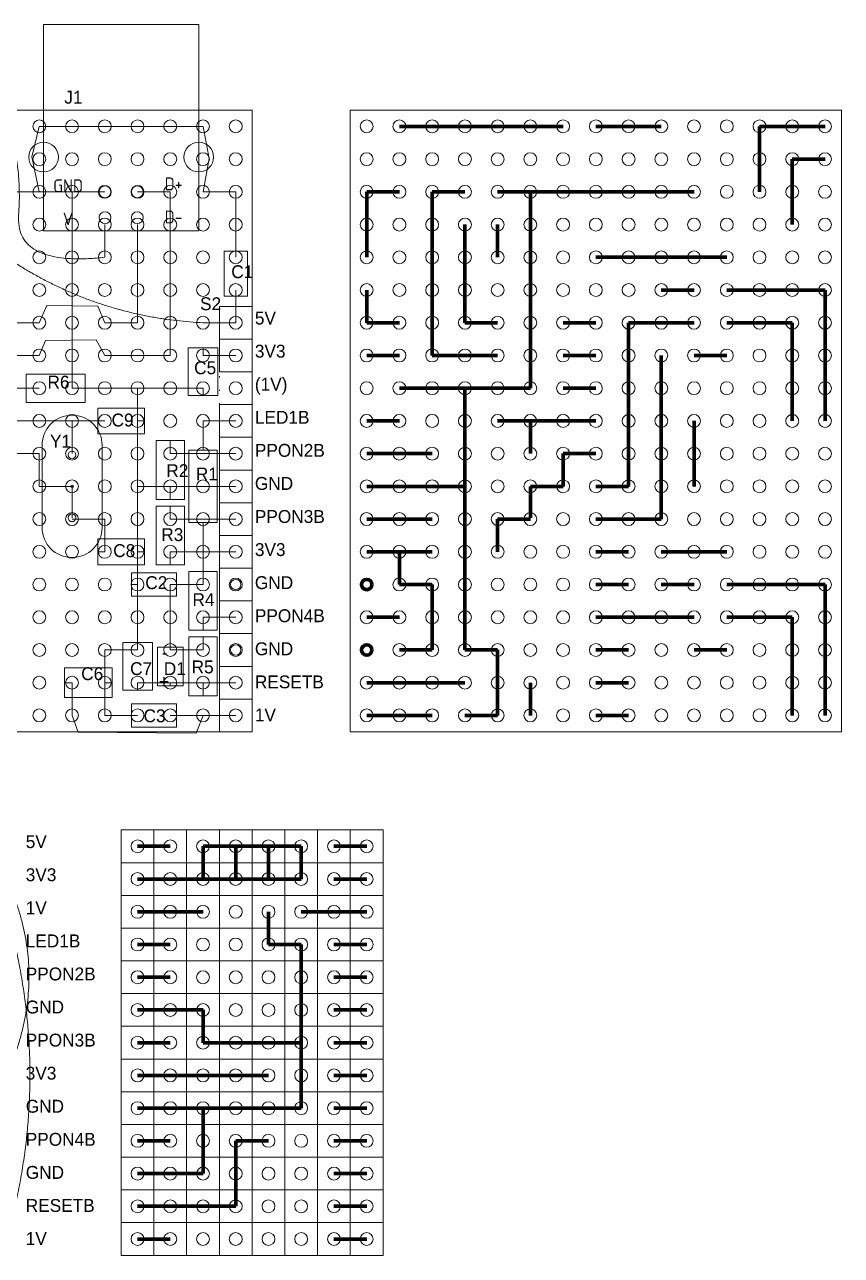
# Model space of a CAD drawing. Extents: x 223 to 333, y -8 to 87.
# Drawn here: x 270 to 333.4, y -8.5 to 87.1 of the extents above; entities that cross this region are included whole.
import ezdxf

# ---------------------------------------------------------------- set-up
doc = ezdxf.new("R2010")
doc.units = 0
doc.linetypes.add('DOTTINY', pattern=[0.9525, 0, -0.9525])
for name, color, linetype, lineweight in [('0_GND', 7, 'CONTINUOUS', 15), ('5V line', 1, 'CONTINUOUS', 15), ('condenser', 5, 'CONTINUOUS', 15)]:
    doc.layers.add(name, color=color, linetype=linetype, lineweight=lineweight)
for name, color, linetype, lineweight, true_color in [('0_wire', 92, 'CONTINUOUS', 15, 0x00c800), ('1_wire', 52, 'CONTINUOUS', 15, 0xdfdf00), ('3.3V line', 40, 'CONTINUOUS', 15, 0xffaa00), ('crystal', 96, 'CONTINUOUS', 15, 0x008000), ('diode', 212, 'CONTINUOUS', 15, 0xde00de), ('resister', 134, 'CONTINUOUS', 15, 0x00b1b1), ('socket_header', 56, 'CONTINUOUS', 15, 0x808000), ('terminal', 16, 'CONTINUOUS', 15, 0x800000), ('universal_board', 253, 'CONTINUOUS', 15, 0xa0a0a4)]:
    doc.layers.add(name, color=color, linetype=linetype, lineweight=lineweight, true_color=true_color)
doc.styles.add('iso', font='iso')
doc.styles.add('kst32b', font='kst32b')
doc.styles.add('unicode', font='unicode')

msp = doc.modelspace()

# ---------------------------------------------------------------- linework, layer by layer
at = {"layer": '0_GND'}
for p, q in [((283.84, 79.18), (271.14, 79.18)), ((271.14, 74.1), (260.98, 74.1)), ((273.68, 74.1), (271.14, 74.1)), ((276.22, 74.1), (273.68, 74.1)), ((273.68, 74.1), (273.68, 58.86)), ((283.84, 74.1), (286.38, 74.1)), ((286.38, 74.1), (286.38, 69.02)), ((278.76, 58.86), (273.68, 58.86)), ((281.3, 58.86), (278.76, 58.86)), ((278.76, 58.86), (278.76, 51.24)), ((281.3, 58.86), (283.84, 58.86)), ((278.76, 51.24), (278.76, 38.54)), ((278.76, 51.24), (286.38, 51.24)), ((276.22, 33.46), (276.22, 38.54)), ((276.22, 38.54), (278.76, 38.54)), ((278.76, 33.46), (276.22, 33.46))]:
    msp.add_line(p, q, dxfattribs=at)
at = {"layer": '0_GND', "lineweight": 200}
for p, q in [((299.08, 79.18), (311.78, 79.18)), ((329.56, 71.56), (329.56, 76.64)), ((329.56, 76.64), (332.1, 76.64)), ((299.08, 74.1), (296.54, 74.1)), ((296.54, 74.1), (296.54, 69.02)), ((306.7, 74.1), (309.24, 74.1)), ((309.24, 74.1), (309.24, 58.86)), ((309.24, 74.1), (311.78, 74.1)), ((311.78, 74.1), (321.94, 74.1)), ((321.94, 61.4), (324.48, 61.4)), ((301.62, 58.86), (299.08, 58.86)), ((301.62, 58.86), (304.16, 58.86)), ((304.16, 58.86), (309.24, 58.86)), ((304.16, 58.86), (304.16, 51.24)), ((321.94, 56.32), (321.94, 51.24)), ((304.16, 51.24), (296.54, 51.24)), ((304.16, 51.24), (304.16, 38.54)), ((306.7, 38.54), (304.16, 38.54)), ((306.7, 33.46), (306.7, 38.54)), ((321.94, 38.54), (324.48, 38.54)), ((304.16, 33.46), (306.7, 33.46)), ((288.92, 15.68), (288.92, 18.22)), ((291.46, 15.68), (288.92, 15.68)), ((291.46, 15.68), (291.46, 10.6)), ((278.76, 10.6), (281.3, 10.6)), ((281.3, 10.6), (283.84, 10.6)), ((283.84, 10.6), (283.84, 8.06)), ((291.46, 10.6), (291.46, 8.06)), ((283.84, 8.06), (291.46, 8.06)), ((291.46, 2.98), (291.46, 8.06)), ((278.76, 2.98), (281.3, 2.98)), ((283.84, 2.98), (281.3, 2.98)), ((283.84, 2.98), (283.84, 0.44)), ((283.84, 2.98), (288.92, 2.98)), ((288.92, 2.98), (291.46, 2.98)), ((283.84, -2.1), (283.84, 0.44)), ((278.76, -2.1), (283.84, -2.1))]:
    msp.add_line(p, q, dxfattribs=at)
at = {"layer": '0_GND'}
for centre in [(286.38, 43.62), (286.38, 38.54)]:
    msp.add_circle(centre, 0.4, dxfattribs=at)
at = {"layer": '0_GND', "lineweight": 200}
for centre in [(296.54, 43.62), (296.54, 38.54)]:
    msp.add_circle(centre, 0.4, dxfattribs=at)
at = {"layer": '0_wire'}
for p, q in [((278.76, 74.1), (281.3, 74.1)), ((281.3, 74.1), (281.3, 61.4)), ((278.76, 71.56), (278.76, 63.94)), ((268.6, 63.94), (271.14, 63.94)), ((278.76, 63.94), (276.22, 63.94)), ((268.6, 61.4), (271.14, 61.4)), ((276.22, 61.4), (281.3, 61.4)), ((271.14, 58.86), (268.6, 58.86)), ((268.6, 56.32), (273.68, 56.32)), ((276.22, 56.32), (273.68, 56.32)), ((273.68, 56.32), (273.68, 53.78)), ((286.38, 56.32), (283.84, 56.32)), ((268.6, 53.78), (271.14, 53.78)), ((271.14, 53.78), (271.14, 51.24)), ((286.38, 53.78), (281.3, 53.78)), ((271.14, 51.24), (273.68, 51.24)), ((273.68, 51.24), (273.68, 48.8)), ((273.68, 48.7), (276.22, 48.7)), ((276.22, 48.7), (276.22, 46.16)), ((286.38, 48.7), (281.3, 48.7)), ((286.38, 41.08), (283.84, 41.08)), ((281.3, 36), (278.76, 36)), ((283.84, 36), (281.3, 36)), ((286.38, 36), (283.84, 36))]:
    msp.add_line(p, q, dxfattribs=at)
at = {"layer": '0_wire', "lineweight": 200}
for p, q in [((304.16, 74.1), (301.62, 74.1)), ((301.62, 74.1), (301.62, 61.4)), ((304.16, 71.56), (304.16, 63.94)), ((319.4, 66.48), (321.94, 66.48)), ((324.48, 66.48), (332.1, 66.48)), ((332.1, 66.48), (332.1, 56.32)), ((304.16, 63.94), (306.7, 63.94)), ((314.32, 63.94), (311.78, 63.94)), ((316.86, 51.24), (316.86, 63.94)), ((316.86, 63.94), (321.94, 63.94)), ((324.48, 63.94), (329.56, 63.94)), ((329.56, 63.94), (329.56, 56.32)), ((306.7, 61.4), (301.62, 61.4)), ((314.32, 61.4), (311.78, 61.4)), ((319.4, 48.7), (319.4, 61.4)), ((311.78, 58.86), (314.32, 58.86)), ((296.54, 56.32), (299.08, 56.32)), ((306.7, 56.32), (309.24, 56.32)), ((314.32, 56.32), (309.24, 56.32)), ((309.24, 56.32), (309.24, 53.78)), ((296.54, 53.78), (301.62, 53.78)), ((314.32, 53.78), (311.78, 53.78)), ((311.78, 53.78), (311.78, 51.24)), ((311.78, 51.24), (309.24, 51.24)), ((309.24, 51.24), (309.24, 48.8)), ((314.32, 51.24), (316.86, 51.24)), ((296.54, 48.7), (301.62, 48.7)), ((309.24, 48.7), (306.7, 48.7)), ((306.7, 48.7), (306.7, 46.16)), ((314.32, 48.7), (319.4, 48.7)), ((314.32, 46.16), (316.86, 46.16)), ((314.32, 43.62), (316.86, 43.62)), ((321.94, 43.62), (319.4, 43.62)), ((324.48, 43.62), (332.1, 43.62)), ((332.1, 43.62), (332.1, 33.46)), ((296.54, 41.08), (299.08, 41.08)), ((314.32, 41.08), (321.94, 41.08)), ((324.48, 41.08), (329.56, 41.08)), ((329.56, 41.08), (329.56, 33.46)), ((314.32, 38.54), (316.86, 38.54)), ((296.54, 36), (299.08, 36)), ((299.08, 36), (301.62, 36)), ((301.62, 36), (304.16, 36)), ((314.32, 36), (316.86, 36)), ((314.32, 33.46), (316.86, 33.46)), ((294, 23.3), (296.54, 23.3)), ((296.54, 20.76), (294, 20.76)), ((296.54, 18.22), (294, 18.22)), ((278.76, 15.68), (281.3, 15.68)), ((296.54, 15.68), (294, 15.68)), ((278.76, 13.14), (281.3, 13.14)), ((296.54, 13.14), (294, 13.14)), ((296.54, 10.6), (294, 10.6)), ((278.76, 8.06), (281.3, 8.06)), ((294, 8.06), (296.54, 8.06)), ((296.54, 5.52), (294, 5.52)), ((296.54, 2.98), (294, 2.98)), ((278.76, 0.44), (281.3, 0.44)), ((286.38, -2.1), (286.38, 0.44)), ((286.38, 0.44), (288.92, 0.44)), ((296.54, 0.44), (294, 0.44)), ((286.38, -4.64), (286.38, -2.1)), ((296.54, -2.1), (294, -2.1)), ((278.76, -4.64), (281.3, -4.64)), ((281.3, -4.64), (286.38, -4.64)), ((296.54, -4.64), (294, -4.64)), ((296.54, -7.18), (294, -7.18))]:
    msp.add_line(p, q, dxfattribs=at)
at = {"layer": '0_wire', "linetype": 'CONTINUOUS', "lineweight": 200}
msp.add_line((294, 18.22), (291.46, 18.22), dxfattribs=at)
at = {"layer": '1_wire'}
for p, q in [((273.68, 33.46), (273.68, 36)), ((286.38, 33.46), (281.3, 33.46))]:
    msp.add_line(p, q, dxfattribs=at)
at = {"layer": '1_wire', "lineweight": 200}
for p, q in [((309.24, 33.46), (309.24, 36)), ((296.54, 33.46), (301.62, 33.46)), ((278.76, 18.22), (281.3, 18.22)), ((281.3, 18.22), (283.84, 18.22)), ((278.76, -7.18), (281.3, -7.18))]:
    msp.add_line(p, q, dxfattribs=at)
at = {"layer": '3.3V line'}
for p, q in [((286.38, 61.4), (283.84, 61.4)), ((283.84, 46.16), (281.3, 46.16)), ((286.38, 46.16), (283.84, 46.16)), ((283.84, 46.16), (283.84, 43.62)), ((283.84, 43.62), (281.3, 43.62)), ((281.3, 43.62), (281.3, 38.54)), ((281.3, 38.54), (283.84, 38.54))]:
    msp.add_line(p, q, dxfattribs=at)
at = {"layer": '3.3V line', "lineweight": 200}
for p, q in [((296.54, 61.4), (299.08, 61.4)), ((296.54, 46.16), (299.08, 46.16)), ((299.08, 46.16), (301.62, 46.16)), ((299.08, 46.16), (299.08, 43.62)), ((299.08, 43.62), (301.62, 43.62)), ((301.62, 43.62), (301.62, 38.54)), ((301.62, 38.54), (299.08, 38.54)), ((283.84, 20.76), (283.84, 23.3)), ((283.84, 23.3), (286.38, 23.3)), ((286.38, 23.3), (288.92, 23.3)), ((286.38, 23.3), (286.38, 20.76)), ((288.92, 23.3), (291.46, 23.3)), ((288.92, 23.3), (288.92, 20.76)), ((291.46, 23.3), (291.46, 20.76)), ((278.76, 20.76), (281.3, 20.76)), ((281.3, 20.76), (283.84, 20.76)), ((283.84, 20.76), (286.38, 20.76)), ((286.38, 20.76), (288.92, 20.76)), ((288.92, 20.76), (291.46, 20.76)), ((278.76, 5.52), (281.3, 5.52)), ((281.3, 5.52), (283.84, 5.52)), ((283.84, 5.52), (286.38, 5.52)), ((286.38, 5.52), (288.92, 5.52))]:
    msp.add_line(p, q, dxfattribs=at)
at = {"layer": '5V line', "lineweight": 200}
for p, q in [((314.32, 79.18), (319.4, 79.18)), ((327.02, 79.18), (329.56, 79.18)), ((327.02, 74.1), (327.02, 79.18)), ((329.56, 79.18), (332.1, 79.18)), ((306.7, 71.56), (306.7, 69.02)), ((316.86, 69.02), (314.32, 69.02)), ((319.4, 69.02), (316.86, 69.02)), ((319.4, 69.02), (321.94, 69.02)), ((321.94, 69.02), (324.48, 69.02)), ((296.54, 63.94), (296.54, 66.48)), ((296.54, 63.94), (299.08, 63.94)), ((321.94, 46.16), (319.4, 46.16)), ((324.48, 46.16), (321.94, 46.16)), ((278.76, 23.3), (281.3, 23.3))]:
    msp.add_line(p, q, dxfattribs=at)
at = {"layer": '5V line'}
for p, q in [((276.22, 71.56), (276.22, 69.02)), ((286.38, 63.94), (286.38, 66.48)), ((286.38, 63.94), (283.84, 63.94))]:
    msp.add_line(p, q, dxfattribs=at)
at = {"layer": 'condenser'}
for p, q in [((287.28, 69.5), (285.48, 69.5)), ((285.48, 69.5), (285.48, 66)), ((286.38, 69.5), (286.38, 69.02)), ((287.28, 66), (287.28, 69.5)), ((285.48, 66), (287.28, 66)), ((286.38, 66.48), (286.38, 66)), ((284.99, 61.98), (282.69, 61.98)), ((282.69, 61.98), (282.69, 58.28)), ((283.84, 61.4), (283.84, 61.98)), ((284.99, 58.28), (284.99, 61.98)), ((282.69, 58.28), (284.99, 58.28)), ((283.84, 58.28), (283.84, 58.86)), ((275.69, 55.32), (275.69, 57.32)), ((275.69, 57.32), (279.29, 57.32)), ((279.29, 57.32), (279.29, 55.32)), ((276.22, 56.32), (275.69, 56.32)), ((279.29, 56.32), (278.76, 56.32)), ((279.29, 55.32), (275.69, 55.32)), ((275.69, 45.16), (275.69, 47.16)), ((275.69, 47.16), (279.29, 47.16)), ((279.29, 47.16), (279.29, 45.16)), ((276.22, 46.16), (275.69, 46.16)), ((279.29, 46.16), (278.76, 46.16)), ((279.29, 45.16), (275.69, 45.16)), ((278.28, 44.52), (278.28, 42.72)), ((281.78, 44.52), (278.28, 44.52)), ((281.78, 42.72), (281.78, 44.52)), ((278.28, 43.62), (278.76, 43.62)), ((281.3, 43.62), (281.78, 43.62)), ((278.28, 42.72), (281.78, 42.72)), ((277.61, 39.12), (277.61, 35.42)), ((279.91, 39.12), (277.61, 39.12)), ((278.76, 39.12), (278.76, 38.54)), ((279.91, 35.42), (279.91, 39.12)), ((276.8, 37.15), (273.1, 37.15)), ((273.1, 37.15), (273.1, 34.85)), ((276.8, 34.85), (276.8, 37.15)), ((273.68, 36), (273.1, 36)), ((276.8, 36), (276.22, 36)), ((277.61, 35.42), (279.91, 35.42)), ((278.76, 36), (278.76, 35.42)), ((273.1, 34.85), (276.8, 34.85)), ((278.28, 34.36), (278.28, 32.56)), ((281.78, 34.36), (278.28, 34.36)), ((278.28, 33.46), (278.76, 33.46)), ((281.3, 33.46), (281.78, 33.46)), ((281.78, 32.56), (281.78, 34.36)), ((278.28, 32.56), (281.78, 32.56))]:
    msp.add_line(p, q, dxfattribs=at)
at = {"layer": 'crystal'}
for p, q in [((271.355, 54.44), (271.355, 48.04)), ((276.005, 54.44), (276.005, 48.04))]:
    msp.add_line(p, q, dxfattribs=at)
for centre, radius in [((273.68, 53.68), 0.3), ((273.68, 51.24), 0.1), ((273.68, 48.8), 0.3)]:
    msp.add_circle(centre, radius, dxfattribs=at)
for centre, start, end in [((273.68, 54.44), 360, 180), ((273.68, 48.04), 180, 360)]:
    msp.add_arc(centre, 2.325, start, end, dxfattribs=at)
at = {"layer": 'diode'}
for p, q in [((280.3, 38.77), (282.3, 38.77)), ((280.3, 35.77), (280.3, 38.77)), ((281.3, 38.77), (281.3, 38.54)), ((282.3, 38.77), (282.3, 35.77)), ((282.3, 35.77), (280.3, 35.77)), ((281.3, 36), (281.3, 35.77))]:
    msp.add_line(p, q, dxfattribs=at)
at = {"layer": 'resister'}
for p, q in [((270.13, 57.76), (270.13, 59.96)), ((274.69, 59.96), (270.13, 59.96)), ((274.69, 57.76), (274.69, 59.96)), ((270.13, 58.86), (271.14, 58.86)), ((274.69, 58.86), (273.68, 58.86)), ((270.13, 57.76), (274.69, 57.76)), ((283.84, 56.32), (283.84, 54.04)), ((280.2, 54.79), (282.4, 54.79)), ((280.2, 54.79), (280.2, 50.23)), ((281.3, 54.79), (281.3, 53.78)), ((282.4, 50.23), (282.4, 54.79)), ((284.94, 54.04), (282.74, 54.04)), ((282.74, 54.04), (282.74, 48.44)), ((284.94, 48.44), (284.94, 54.04)), ((281.3, 50.23), (281.3, 51.24)), ((280.2, 50.23), (282.4, 50.23)), ((280.2, 49.71), (282.4, 49.71)), ((280.2, 49.71), (280.2, 45.15)), ((281.3, 49.71), (281.3, 48.7)), ((282.4, 45.15), (282.4, 49.71)), ((282.74, 48.44), (284.94, 48.44)), ((283.84, 46.16), (283.84, 48.44)), ((281.3, 45.15), (281.3, 46.16)), ((280.2, 45.15), (282.4, 45.15)), ((282.74, 44.63), (284.94, 44.63)), ((282.74, 44.63), (282.74, 40.07)), ((283.84, 44.63), (283.84, 43.62)), ((284.94, 40.07), (284.94, 44.63)), ((283.84, 40.07), (283.84, 41.08)), ((282.74, 40.07), (284.94, 40.07)), ((282.74, 39.55), (284.94, 39.55)), ((282.74, 39.55), (282.74, 34.99)), ((283.84, 39.55), (283.84, 38.54)), ((284.94, 34.99), (284.94, 39.55)), ((283.84, 34.99), (283.84, 36)), ((282.74, 34.99), (284.94, 34.99))]:
    msp.add_line(p, q, dxfattribs=at)
for points in [[(271.14, 74.1), (270.555, 76.829), (271.14, 79.18)], [(283.84, 79.18), (284.323, 76.692), (283.84, 74.1)], [(276.22, 63.94), (275.673, 65.236), (271.713, 65.28), (271.14, 63.94)], [(271.14, 61.4), (271.624, 62.566), (275.54, 62.611), (276.22, 61.4)], [(283.84, 33.46), (283.305, 32.091), (274.163, 32.151), (273.68, 33.46)]]:
    msp.add_lwpolyline(points, dxfattribs=at)
for points in [[(276.22, 69.02), (269.246, 68.25), (269.824, 76.415), (268.6, 79.18)], [(268.6, 69.02), (275.536, 64.341), (283.84, 63.94)], [(268.6, 20.76), (272.075, 13.276), (268.6, 5.52)], [(268.6, 18.22), (272.227, 5.488), (268.6, -7.18)]]:
    msp.add_open_spline(points, degree=2, dxfattribs=at)
at = {"layer": 'socket_header'}
for p, q in [((285.11, 62.67), (285.11, 65.21)), ((287.65, 65.21), (285.11, 65.21)), ((287.65, 62.67), (287.65, 65.21)), ((287.65, 62.67), (285.11, 62.67)), ((285.11, 55.05), (285.11, 57.59)), ((287.65, 57.59), (285.11, 57.59)), ((287.65, 55.05), (287.65, 57.59)), ((285.11, 52.51), (285.11, 55.05)), ((287.65, 55.05), (285.11, 55.05)), ((287.65, 55.05), (285.11, 55.05)), ((287.65, 52.51), (287.65, 55.05)), ((287.65, 52.51), (285.11, 52.51)), ((285.11, 49.97), (285.11, 52.51)), ((287.65, 52.51), (285.11, 52.51)), ((287.65, 49.97), (287.65, 52.51)), ((287.65, 49.97), (285.11, 49.97)), ((285.11, 47.43), (285.11, 49.97)), ((287.65, 49.97), (285.11, 49.97)), ((287.65, 47.43), (287.65, 49.97)), ((287.65, 47.43), (285.11, 47.43)), ((285.11, 44.89), (285.11, 47.43)), ((287.65, 47.43), (285.11, 47.43)), ((287.65, 44.89), (287.65, 47.43)), ((287.65, 44.89), (285.11, 44.89)), ((287.65, 42.35), (285.11, 42.35)), ((285.11, 39.81), (285.11, 42.35)), ((287.65, 39.81), (287.65, 42.35)), ((287.65, 39.81), (285.11, 39.81)), ((285.11, 37.27), (285.11, 39.81)), ((287.65, 39.81), (285.11, 39.81)), ((287.65, 37.27), (287.65, 39.81)), ((287.65, 37.27), (285.11, 37.27)), ((285.11, 34.73), (285.11, 37.27)), ((287.65, 37.27), (285.11, 37.27)), ((287.65, 34.73), (287.65, 37.27)), ((287.65, 34.73), (285.11, 34.73)), ((285.11, 32.19), (285.11, 34.73)), ((287.65, 34.73), (285.11, 34.73)), ((287.65, 32.19), (287.65, 34.73)), ((287.65, 32.19), (285.11, 32.19))]:
    msp.add_line(p, q, dxfattribs=at)
at = {"layer": 'socket_header', "linetype": 'CONTINUOUS'}
for p, q in [((285.11, 60.13), (285.11, 62.67)), ((287.65, 62.67), (285.11, 62.67)), ((287.65, 60.13), (287.65, 62.67)), ((287.65, 60.13), (285.11, 60.13)), ((285.11, 42.35), (285.11, 44.89)), ((287.65, 42.35), (287.65, 44.89))]:
    msp.add_line(p, q, dxfattribs=at)
at = {"layer": 'socket_header', "linetype": 'DOTTINY'}
for p, q in [((287.65, 60.13), (285.11, 60.13)), ((285.11, 57.59), (285.11, 60.13)), ((287.65, 57.59), (287.65, 60.13)), ((287.65, 57.59), (285.11, 57.59)), ((287.65, 44.89), (285.11, 44.89)), ((287.65, 42.35), (285.11, 42.35))]:
    msp.add_line(p, q, dxfattribs=at)
at = {"layer": 'terminal'}
for p, q in [((271.47, 87.08), (271.47, 71.08)), ((283.51, 87.08), (271.47, 87.08)), ((283.51, 71.08), (283.51, 87.08)), ((271.47, 71.08), (283.51, 71.08))]:
    msp.add_line(p, q, dxfattribs=at)
for centre, radius in [((271.47, 76.8), 1.15), ((283.51, 76.8), 1.15), ((276.24, 74.1), 0.46), ((278.74, 74.1), 0.46), ((276.24, 72.1), 0.46), ((278.74, 72.1), 0.46)]:
    msp.add_circle(centre, radius, dxfattribs=at)
at = {"layer": 'universal_board'}
for p, q in [((249.55, 80.45), (287.65, 80.45)), ((287.65, 80.45), (287.65, 32.19)), ((295.27, 80.45), (333.37, 80.45)), ((295.27, 80.45), (295.27, 32.19)), ((333.37, 80.45), (333.37, 32.19)), ((249.55, 32.19), (287.65, 32.19)), ((295.27, 32.19), (333.37, 32.19)), ((297.81, 24.57), (277.49, 24.57)), ((277.49, 24.57), (277.49, -8.45)), ((280.03, 24.57), (280.03, -8.45)), ((282.57, 24.57), (282.57, -8.45)), ((285.11, 24.57), (285.11, -8.45)), ((287.65, 24.57), (287.65, -8.45)), ((290.19, 24.57), (290.19, -8.45)), ((292.73, 24.57), (292.73, -8.45)), ((295.27, 24.57), (295.27, -8.45)), ((297.81, -8.45), (297.81, 24.57)), ((277.49, 22.03), (297.81, 22.03)), ((277.49, 19.49), (297.81, 19.49)), ((277.49, 16.95), (297.81, 16.95)), ((277.49, 14.41), (297.81, 14.41)), ((277.49, 11.87), (297.81, 11.87)), ((277.49, 9.33), (297.81, 9.33)), ((277.49, 6.79), (297.81, 6.79)), ((277.49, 4.25), (297.81, 4.25)), ((277.49, 1.71), (297.81, 1.71)), ((277.49, -0.83), (297.81, -0.83)), ((277.49, -3.37), (297.81, -3.37)), ((277.49, -5.91), (297.81, -5.91)), ((277.49, -8.45), (297.81, -8.45))]:
    msp.add_line(p, q, dxfattribs=at)
for centre in [(271.14, 79.18), (273.68, 79.18), (276.22, 79.18), (278.76, 79.18), (281.3, 79.18), (283.84, 79.18), (286.38, 79.18), (296.54, 79.18), (299.08, 79.18), (301.62, 79.18), (304.16, 79.18), (306.7, 79.18), (309.24, 79.18), (311.78, 79.18), (314.32, 79.18), (316.86, 79.18), (319.4, 79.18), (321.94, 79.18), (324.48, 79.18), (327.02, 79.18), (329.56, 79.18), (332.1, 79.18), (271.14, 76.64), (273.68, 76.64), (276.22, 76.64), (278.76, 76.64), (281.3, 76.64), (283.84, 76.64), (286.38, 76.64), (296.54, 76.64), (299.08, 76.64), (301.62, 76.64), (304.16, 76.64), (306.7, 76.64), (309.24, 76.64), (311.78, 76.64), (314.32, 76.64), (316.86, 76.64), (319.4, 76.64), (321.94, 76.64), (324.48, 76.64), (327.02, 76.64), (329.56, 76.64), (332.1, 76.64), (271.14, 74.1), (273.68, 74.1), (276.22, 74.1), (278.76, 74.1), (281.3, 74.1), (283.84, 74.1), (286.38, 74.1), (296.54, 74.1), (299.08, 74.1), (301.62, 74.1), (304.16, 74.1), (306.7, 74.1), (309.24, 74.1), (311.78, 74.1), (314.32, 74.1), (316.86, 74.1), (319.4, 74.1), (321.94, 74.1), (324.48, 74.1), (327.02, 74.1), (329.56, 74.1), (332.1, 74.1), (271.14, 71.56), (273.68, 71.56), (276.22, 71.56), (278.76, 71.56), (281.3, 71.56), (283.84, 71.56), (286.38, 71.56), (296.54, 71.56), (299.08, 71.56), (301.62, 71.56), (304.16, 71.56), (306.7, 71.56), (309.24, 71.56), (311.78, 71.56), (314.32, 71.56), (316.86, 71.56), (319.4, 71.56), (321.94, 71.56), (324.48, 71.56), (327.02, 71.56), (329.56, 71.56), (332.1, 71.56), (271.14, 69.02), (273.68, 69.02), (276.22, 69.02), (278.76, 69.02), (281.3, 69.02), (283.84, 69.02), (286.38, 69.02), (296.54, 69.02), (299.08, 69.02), (301.62, 69.02), (304.16, 69.02), (306.7, 69.02), (309.24, 69.02), (311.78, 69.02), (314.32, 69.02), (316.86, 69.02), (319.4, 69.02), (321.94, 69.02), (324.48, 69.02), (327.02, 69.02), (329.56, 69.02), (332.1, 69.02), (271.14, 66.48), (273.68, 66.48), (276.22, 66.48), (278.76, 66.48), (281.3, 66.48), (283.84, 66.48), (286.38, 66.48), (296.54, 66.48), (299.08, 66.48), (301.62, 66.48), (304.16, 66.48), (306.7, 66.48), (309.24, 66.48), (311.78, 66.48), (314.32, 66.48), (316.86, 66.48), (319.4, 66.48), (321.94, 66.48), (324.48, 66.48), (327.02, 66.48), (329.56, 66.48), (332.1, 66.48), (271.14, 63.94), (273.68, 63.94), (276.22, 63.94), (278.76, 63.94), (281.3, 63.94), (283.84, 63.94), (286.38, 63.94), (296.54, 63.94), (299.08, 63.94), (301.62, 63.94), (304.16, 63.94), (306.7, 63.94), (309.24, 63.94), (311.78, 63.94), (314.32, 63.94), (316.86, 63.94), (319.4, 63.94), (321.94, 63.94), (324.48, 63.94), (327.02, 63.94), (329.56, 63.94), (332.1, 63.94), (271.14, 61.4), (273.68, 61.4), (276.22, 61.4), (278.76, 61.4), (281.3, 61.4), (283.84, 61.4), (286.38, 61.4), (296.54, 61.4), (299.08, 61.4), (301.62, 61.4), (304.16, 61.4), (306.7, 61.4), (309.24, 61.4), (311.78, 61.4), (314.32, 61.4), (316.86, 61.4), (319.4, 61.4), (321.94, 61.4), (324.48, 61.4), (327.02, 61.4), (329.56, 61.4), (332.1, 61.4), (271.14, 58.86), (273.68, 58.86), (276.22, 58.86), (278.76, 58.86), (281.3, 58.86), (283.84, 58.86), (286.38, 58.86), (296.54, 58.86), (299.08, 58.86), (301.62, 58.86), (304.16, 58.86), (306.7, 58.86), (309.24, 58.86), (311.78, 58.86), (314.32, 58.86), (316.86, 58.86), (319.4, 58.86), (321.94, 58.86), (324.48, 58.86), (327.02, 58.86), (329.56, 58.86), (332.1, 58.86), (271.14, 56.32), (273.68, 56.32), (276.22, 56.32), (278.76, 56.32), (281.3, 56.32), (283.84, 56.32), (286.38, 56.32), (296.54, 56.32), (299.08, 56.32), (301.62, 56.32), (304.16, 56.32), (306.7, 56.32), (309.24, 56.32), (311.78, 56.32), (314.32, 56.32), (316.86, 56.32), (319.4, 56.32), (321.94, 56.32), (324.48, 56.32), (327.02, 56.32), (329.56, 56.32), (332.1, 56.32), (271.14, 53.78), (273.68, 53.78), (276.22, 53.78), (278.76, 53.78), (281.3, 53.78), (283.84, 53.78), (286.38, 53.78), (296.54, 53.78), (299.08, 53.78), (301.62, 53.78), (304.16, 53.78), (306.7, 53.78), (309.24, 53.78), (311.78, 53.78), (314.32, 53.78), (316.86, 53.78), (319.4, 53.78), (321.94, 53.78), (324.48, 53.78), (327.02, 53.78), (329.56, 53.78), (332.1, 53.78), (271.14, 51.24), (273.68, 51.24), (276.22, 51.24), (278.76, 51.24), (281.3, 51.24), (283.84, 51.24), (286.38, 51.24), (296.54, 51.24), (299.08, 51.24), (301.62, 51.24), (304.16, 51.24), (306.7, 51.24), (309.24, 51.24), (311.78, 51.24), (314.32, 51.24), (316.86, 51.24), (319.4, 51.24), (321.94, 51.24), (324.48, 51.24), (327.02, 51.24), (329.56, 51.24), (332.1, 51.24), (271.14, 48.7), (273.68, 48.7), (276.22, 48.7), (278.76, 48.7), (281.3, 48.7), (283.84, 48.7), (286.38, 48.7), (296.54, 48.7), (299.08, 48.7), (301.62, 48.7), (304.16, 48.7), (306.7, 48.7), (309.24, 48.7), (311.78, 48.7), (314.32, 48.7), (316.86, 48.7), (319.4, 48.7), (321.94, 48.7), (324.48, 48.7), (327.02, 48.7), (329.56, 48.7), (332.1, 48.7), (271.14, 46.16), (273.68, 46.16), (276.22, 46.16), (278.76, 46.16), (281.3, 46.16), (283.84, 46.16), (286.38, 46.16), (296.54, 46.16), (299.08, 46.16), (301.62, 46.16), (304.16, 46.16), (306.7, 46.16), (309.24, 46.16), (311.78, 46.16), (314.32, 46.16), (316.86, 46.16), (319.4, 46.16), (321.94, 46.16), (324.48, 46.16), (327.02, 46.16), (329.56, 46.16), (332.1, 46.16), (271.14, 43.62), (273.68, 43.62), (276.22, 43.62), (278.76, 43.62), (281.3, 43.62), (283.84, 43.62), (286.38, 43.62), (296.54, 43.62), (299.08, 43.62), (301.62, 43.62), (304.16, 43.62), (306.7, 43.62), (309.24, 43.62), (311.78, 43.62), (314.32, 43.62), (316.86, 43.62), (319.4, 43.62), (321.94, 43.62), (324.48, 43.62), (327.02, 43.62), (329.56, 43.62), (332.1, 43.62), (271.14, 41.08), (273.68, 41.08), (276.22, 41.08), (278.76, 41.08), (281.3, 41.08), (283.84, 41.08), (286.38, 41.08), (296.54, 41.08), (299.08, 41.08), (301.62, 41.08), (304.16, 41.08), (306.7, 41.08), (309.24, 41.08), (311.78, 41.08), (314.32, 41.08), (316.86, 41.08), (319.4, 41.08), (321.94, 41.08), (324.48, 41.08), (327.02, 41.08), (329.56, 41.08), (332.1, 41.08), (271.14, 38.54), (273.68, 38.54), (276.22, 38.54), (278.76, 38.54), (281.3, 38.54), (283.84, 38.54), (286.38, 38.54), (296.54, 38.54), (299.08, 38.54), (301.62, 38.54), (304.16, 38.54), (306.7, 38.54), (309.24, 38.54), (311.78, 38.54), (314.32, 38.54), (316.86, 38.54), (319.4, 38.54), (321.94, 38.54), (324.48, 38.54), (327.02, 38.54), (329.56, 38.54), (332.1, 38.54), (271.14, 36), (273.68, 36), (276.22, 36), (278.76, 36), (281.3, 36), (283.84, 36), (286.38, 36), (296.54, 36), (299.08, 36), (301.62, 36), (304.16, 36), (306.7, 36), (309.24, 36), (311.78, 36), (314.32, 36), (316.86, 36), (319.4, 36), (321.94, 36), (324.48, 36), (327.02, 36), (329.56, 36), (332.1, 36), (271.14, 33.46), (273.68, 33.46), (276.22, 33.46), (278.76, 33.46), (281.3, 33.46), (283.84, 33.46), (286.38, 33.46), (296.54, 33.46), (299.08, 33.46), (301.62, 33.46), (304.16, 33.46), (306.7, 33.46), (309.24, 33.46), (311.78, 33.46), (314.32, 33.46), (316.86, 33.46), (319.4, 33.46), (321.94, 33.46), (324.48, 33.46), (327.02, 33.46), (329.56, 33.46), (332.1, 33.46), (278.76, 23.3), (281.3, 23.3), (283.84, 23.3), (286.38, 23.3), (288.92, 23.3), (291.46, 23.3), (294, 23.3), (296.54, 23.3), (278.76, 20.76), (281.3, 20.76), (283.84, 20.76), (286.38, 20.76), (288.92, 20.76), (291.46, 20.76), (294, 20.76), (296.54, 20.76), (278.76, 18.22), (281.3, 18.22), (283.84, 18.22), (286.38, 18.22), (288.92, 18.22), (291.46, 18.22), (294, 18.22), (296.54, 18.22), (278.76, 15.68), (281.3, 15.68), (283.84, 15.68), (286.38, 15.68), (288.92, 15.68), (291.46, 15.68), (294, 15.68), (296.54, 15.68), (278.76, 13.14), (281.3, 13.14), (283.84, 13.14), (286.38, 13.14), (288.92, 13.14), (291.46, 13.14), (294, 13.14), (296.54, 13.14), (278.76, 10.6), (281.3, 10.6), (283.84, 10.6), (286.38, 10.6), (288.92, 10.6), (291.46, 10.6), (294, 10.6), (296.54, 10.6), (278.76, 8.06), (281.3, 8.06), (283.84, 8.06), (286.38, 8.06), (288.92, 8.06), (291.46, 8.06), (294, 8.06), (296.54, 8.06), (278.76, 5.52), (281.3, 5.52), (283.84, 5.52), (286.38, 5.52), (288.92, 5.52), (291.46, 5.52), (294, 5.52), (296.54, 5.52), (278.76, 2.98), (281.3, 2.98), (283.84, 2.98), (286.38, 2.98), (288.92, 2.98), (291.46, 2.98), (294, 2.98), (296.54, 2.98), (278.76, 0.44), (281.3, 0.44), (283.84, 0.44), (286.38, 0.44), (288.92, 0.44), (291.46, 0.44), (294, 0.44), (296.54, 0.44), (278.76, -2.1), (281.3, -2.1), (283.84, -2.1), (286.38, -2.1), (288.92, -2.1), (291.46, -2.1), (294, -2.1), (296.54, -2.1), (278.76, -4.64), (281.3, -4.64), (283.84, -4.64), (286.38, -4.64), (288.92, -4.64), (291.46, -4.64), (294, -4.64), (296.54, -4.64), (278.76, -7.18), (281.3, -7.18), (283.84, -7.18), (286.38, -7.18), (288.92, -7.18), (291.46, -7.18), (294, -7.18), (296.54, -7.18)]:
    msp.add_circle(centre, 0.5, dxfattribs=at)

# ---------------------------------------------------------------- texts
at = {"layer": 'condenser', "char_height": 1, "attachment_point": 4, "line_spacing_factor": 1.54, "style": 'kst32b'}
for s, insert, width in [('C1', (286.032, 67.894), 1.20222), ('C5', (283.154, 60.438), 1.27111), ('C9', (276.744, 56.382), 1.27111), ('C8', (276.874, 46.244), 1.30667), ('C2', (279.36, 43.758), 1.30667), ('C7', (278.183, 37.087), 1.30667), ('C6', (274.389, 36.694), 1.27111), ('C3', (279.229, 33.424), 1.27111)]:
    msp.add_mtext(s, dxfattribs=dict(at, insert=insert, width=width))
at = {"layer": 'crystal', "insert": (271.969, 54.747), "char_height": 1, "width": 1.20222, "attachment_point": 4, "line_spacing_factor": 1.54, "style": 'kst32b'}
msp.add_mtext('Y1', dxfattribs=at)
at = {"layer": 'diode', "char_height": 1, "width": 0.44444, "attachment_point": 4, "rotation": 180, "line_spacing_factor": 1.54, "style": 'unicode'}
for s, insert in [('-', (281.093, 38.119)), ('+', (281.205, 36.07))]:
    msp.add_mtext(s, dxfattribs=dict(at, insert=insert))
at = {"layer": 'diode', "insert": (280.799, 37.087), "char_height": 1, "width": 1.16667, "attachment_point": 4, "line_spacing_factor": 1.54, "style": 'kst32b'}
msp.add_mtext('D1', dxfattribs=at)
at = {"layer": 'resister', "char_height": 1, "attachment_point": 4, "line_spacing_factor": 1.54, "style": 'kst32b'}
for s, insert, width in [('R6', (271.773, 59.326), 1.27111), ('R2', (280.995, 52.458), 1.30667), ('R1', (283.284, 52.196), 1.20222), ('R3', (280.603, 47.487), 1.27111), ('R4', (283.023, 42.45), 1.30667), ('R5', (282.957, 37.217), 1.27111)]:
    msp.add_mtext(s, dxfattribs=dict(at, insert=insert, width=width))
at = {"layer": 'socket_header', "char_height": 1, "attachment_point": 4, "line_spacing_factor": 1.54, "style": 'kst32b'}
for s, insert, width in [('S2', (283.612, 65.409), 1.27111), ('5V\\P3V3\\P(1V)\\PLED1B\\PPPON2B\\PGND\\PPPON3B\\P3V3\\PGND\\PPPON4B\\PGND\\PRESETB\\P1V', (287.865, 48.9), 4.55111), ('5V\\P3V3\\P1V\\PLED1B\\PPPON2B\\PGND\\PPPON3B\\P3V3\\PGND\\PPPON4B\\PGND\\PRESETB\\P1V', (270.085, 8.26), 4.55111)]:
    msp.add_mtext(s, dxfattribs=dict(at, insert=insert, width=width))
at = {"layer": 'terminal', "char_height": 1, "line_spacing_factor": 1.54}
for s, insert, width, attachment_point, style in [('J1', (273.081, 81.434), 1.13222, 4, 'kst32b'), ('GND\\PV', (273.37, 73.283), 2.33333, 5, 'iso'), ('D+\\PD-', (281.561, 73.431), 1.33333, 5, 'iso')]:
    msp.add_mtext(s, dxfattribs=dict(at, insert=insert, width=width, attachment_point=attachment_point, style=style))

doc.saveas('drawing.dxf')
